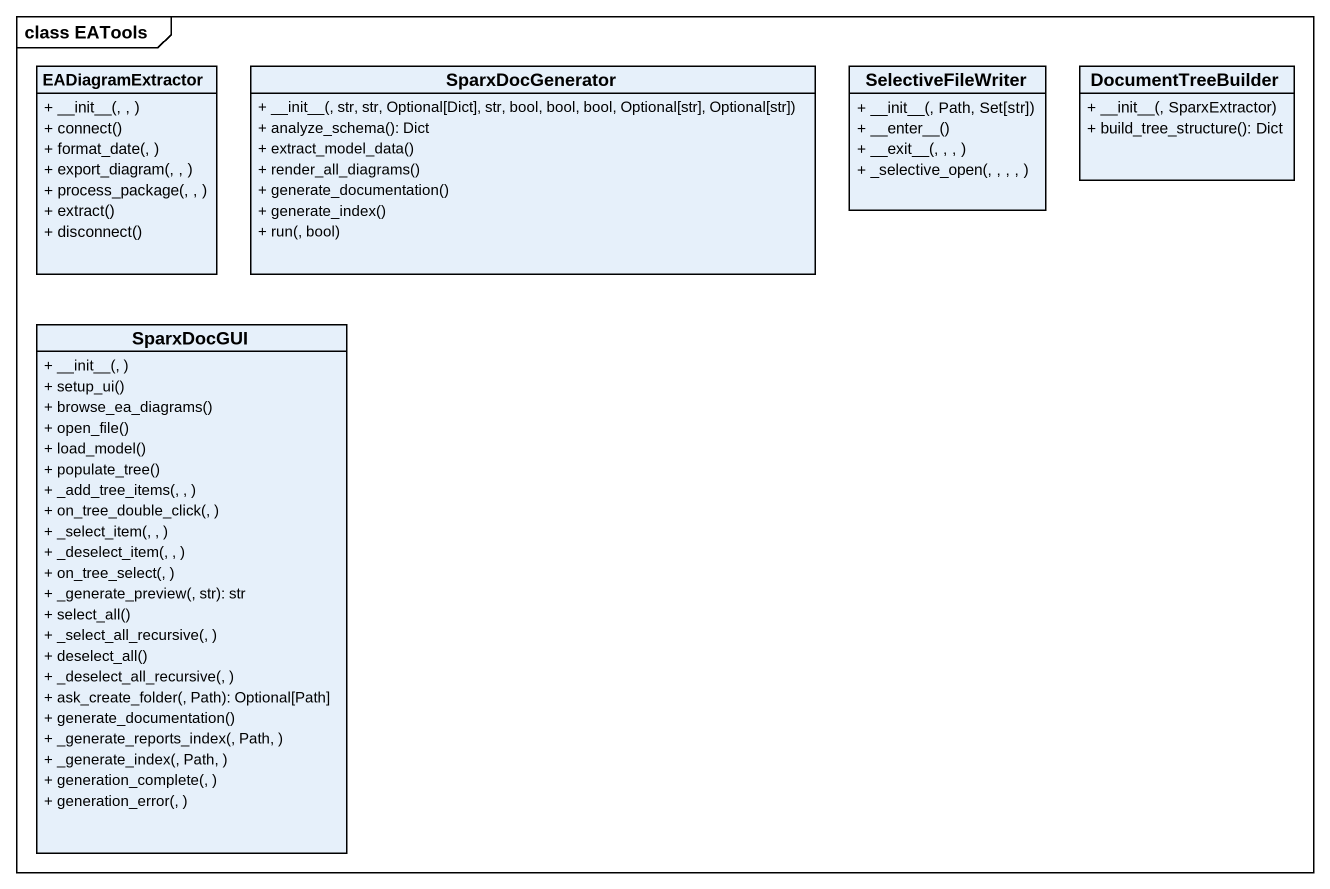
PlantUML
@startuml
mainframe class EATools
hide circle
hide empty members
skinparam classAttributeIconSize 0
class EADiagramExtractor {
  + ~__init~__(, , )
  + connect()
  + format_date(, )
  + export_diagram(, , )
  + process_package(, , )
  + extract()
  + disconnect()
}
class SparxDocGenerator {
  + ~__init~__(, str, str, Optional[Dict], str, bool, bool, bool, Optional[str], Optional[str])
  + analyze_schema(): Dict
  + extract_model_data()
  + render_all_diagrams()
  + generate_documentation()
  + generate_index()
  + run(, bool)
}
class SelectiveFileWriter {
  + ~__init~__(, Path, Set[str])
  + ~__enter~__()
  + ~__exit~__(, , , )
  + _selective_open(, , , , )
}
class DocumentTreeBuilder {
  + ~__init~__(, SparxExtractor)
  + build_tree_structure(): Dict
}
class SparxDocGUI {
  + ~__init~__(, )
  + setup_ui()
  + browse_ea_diagrams()
  + open_file()
  + load_model()
  + populate_tree()
  + _add_tree_items(, , )
  + on_tree_double_click(, )
  + _select_item(, , )
  + _deselect_item(, , )
  + on_tree_select(, )
  + _generate_preview(, str): str
  + select_all()
  + _select_all_recursive(, )
  + deselect_all()
  + _deselect_all_recursive(, )
  + ask_create_folder(, Path): Optional[Path]
  + generate_documentation()
  + _generate_reports_index(, Path, )
  + _generate_index(, Path, )
  + generation_complete(, )
  + generation_error(, )
}
@enduml
